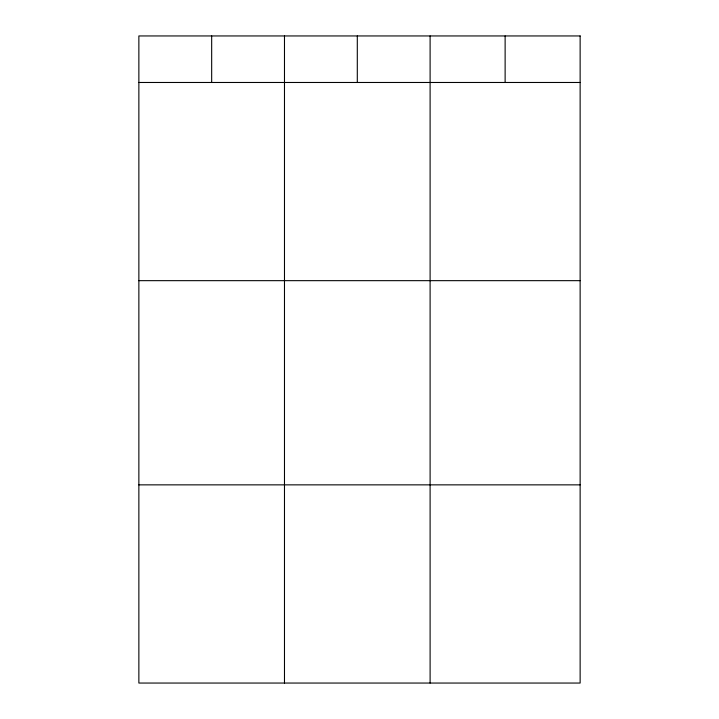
<?xml version="1.0" encoding="UTF-8"?>
<svg xmlns="http://www.w3.org/2000/svg" width="719" height="719" viewBox="0 0 719 719"><rect width="100%" height="100%" fill="white"/><g stroke="black" fill="none" stroke-linecap="round" stroke-linejoin="round"><path stroke-width="1.08" d="M138.866 82.478L580.134 82.478M138.866 280.662L580.134 280.662M138.866 484.858L580.134 484.858M505.124 35.95L505.124 82.478M430.106 35.95L430.106 683.05M357.298 35.95L357.298 82.478M284.481 35.95L284.481 683.05M211.674 35.95L211.674 82.478M580.134 35.95L138.866 35.95L138.866 683.05L580.134 683.05L580.134 35.95"/></g></svg>
